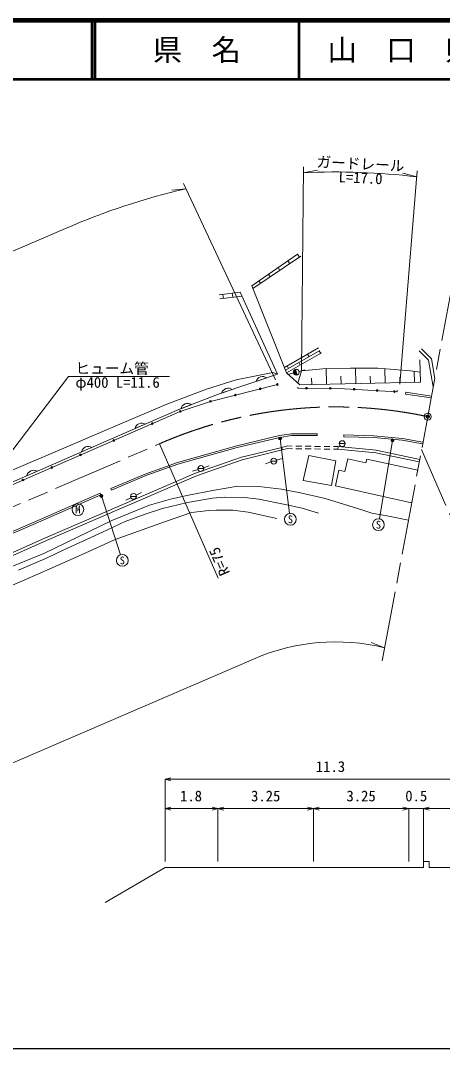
# Model space of a CAD drawing. Units: millimetres, scale not verified, with parts at other scales. Extents: x 40000 to 680000, y 20000 to 380000.
# Drawn here: x 285581 to 357460, y 205000 to 380000 of the extents above; entities that cross this region are included whole.
import ezdxf
from ezdxf.enums import TextEntityAlignment as Align

# ---------------------------------------------------------------- set-up
doc = ezdxf.new("R2010")
doc.units = ezdxf.units.MM
doc.header["$LTSCALE"] = 1000
doc.header["$PDMODE"] = 32
doc.header["$PDSIZE"] = 500
doc.linetypes.add('CHAIN', pattern=[18.5, 12, -1.5, 3.5, -1.5])
for name, color, linetype, lineweight in [('M-BGD', 7, 'Continuous', 13), ('M-BGD-EXST', 7, 'Continuous', 13), ('M-BMK', 2, 'CHAIN', 13), ('M-BMK-SRVR', 3, 'Continuous', 13), ('M-STR-HTXT', 7, 'Continuous', 13), ('M-STR-STRC', 7, 'Continuous', 13), ('M-TTL', 2, 'Continuous', 140), ('M-TTL-BAND', 7, 'Continuous', 25), ('M-TTL-LINE', 7, 'Continuous', 50)]:
    doc.layers.add(name, color=color, linetype=linetype, lineweight=lineweight)
doc.layers.add('M-OTRS', color=6, linetype='Continuous')
doc.layers.add('M-TTL-TXT', color=7, linetype='Continuous')
doc.styles.add('ＭＳ ゴシック', font='')
doc.styles.get('ＭＳ ゴシック').set_extended_font_data('MS Gothic')

msp = doc.modelspace()

# ---------------------------------------------------------------- hatches: boundary and pattern name
at = {"layer": 'M-BGD'}
for points in [[(332427, 320621, 0.41421), (332072, 320009, 0.41421), (332684, 319655)], [(326271, 317305, -1), (326571, 317305, -0.41421), (326421, 317155, -0.41421)], [(329184, 318038, -1), (329484, 318038, -0.41421), (329334, 317888, -0.41421)], [(334168, 317404, -1), (334468, 317404, -0.41421), (334318, 317254, -0.41421)], [(338188, 317380, -1), (338488, 317380, -0.41421), (338338, 317230, -0.41421)], [(342283, 317223, -1), (342583, 317223, -0.41421), (342433, 317073, -0.41421)], [(346193, 317001, -1), (346493, 317001, -0.41421), (346343, 316851, -0.41421)], [(349114, 316836, -1), (349414, 316836, -0.41421), (349264, 316686, -0.41421)], [(317784, 315171, -1), (318084, 315171, -0.41421), (317934, 315021, -0.41421)], [(322025, 316237, -1), (322325, 316237, -0.41421), (322175, 316087, -0.41421)], [(312653, 313463, -1), (312953, 313463, -0.41421), (312803, 313313, -0.41421)], [(307881, 311383, -1), (308181, 311383, -0.41421), (308031, 311233, -0.41421)], [(301311, 308520, -1), (301611, 308520, -0.41421), (301461, 308370, -0.41421)], [(295649, 306053, -1), (295949, 306053, -0.41421), (295799, 305903, -0.41421)], [(290735, 303911, -1), (291035, 303911, -0.41421), (290885, 303761, -0.41421)], [(285838, 301777, -1), (286138, 301777, -0.41421), (285988, 301627, -0.41421)]]:
    msp.add_hatch(color=256, dxfattribs=at).paths.add_polyline_path(points)
at = {"layer": 'M-STR-HTXT'}
for points in [[(329643, 308649, -0.41421), (329601, 309000, -0.41421), (329952, 309041, -1)], [(348743, 308369, -1), (349153, 308656, -1)], [(299244, 298855, -1), (299476, 299298, -0.41421), (299582, 298961, -0.41421)]]:
    msp.add_hatch(color=256, dxfattribs=at).paths.add_polyline_path(points)

# ---------------------------------------------------------------- linework, layer by layer
at = {"layer": 'M-BGD'}
for p, q in [((325173, 334354), (333350, 339876)), ((332737, 340228), (333093, 339702)), ((329452, 337945), (329778, 337463)), ((331095, 339087), (331435, 338583)), ((327810, 336804), (328120, 336344)), ((326167, 335662), (326463, 335225)), ((323310, 333097), (319518, 332606)), ((320041, 333380), (320131, 332685)), ((321662, 333589), (321752, 332895)), ((330532, 320952), (336334, 324271)), ((330720, 320483), (336582, 323837)), ((336712, 323335), (336464, 323769)), ((330907, 320015), (336830, 323403)), ((334728, 322776), (334479, 323210)), ((331256, 320790), (331007, 321224)), ((332427, 320621), (332684, 319655)), ((332820, 318285), (333468, 320380)), ((333240, 321349), (332992, 321783)), ((333039, 320266), (334005, 320524)), ((337699, 318074), (337642, 320742)), ((342698, 318181), (342641, 320825)), ((347697, 318289), (347645, 320700)), ((352696, 318397), (352656, 320269)), ((325707, 318559), (327524, 319176)), ((332072, 320009), (331106, 319752)), ((335200, 318020), (335176, 319114)), ((340199, 318128), (340170, 319449)), ((345198, 318235), (345172, 319441)), ((350197, 318343), (350176, 319279)), ((319827, 316563), (321644, 317180)), ((312878, 313920), (314670, 314604)), ((305072, 310530), (306832, 311297)), ((295988, 306571), (297747, 307338)), ((331058, 307568), (330073, 307326)), ((330180, 306889), (330073, 307326)), ((331110, 307117), (330180, 306889)), ((331883, 307558), (331058, 307568)), ((331887, 307108), (331110, 307117)), ((333483, 307537), (332483, 307550)), ((333487, 307087), (332487, 307100)), ((335083, 307516), (334083, 307529)), ((335087, 307067), (334087, 307080)), ((336683, 307496), (335683, 307509)), ((336687, 307047), (335687, 307059)), ((338282, 307475), (337282, 307488)), ((338287, 307026), (337287, 307039)), ((339707, 307457), (338882, 307468)), ((339664, 307009), (338887, 307019)), ((339707, 307457), (339664, 307009)), ((339885, 307965), (340885, 307965)), ((328248, 304847), (327295, 304543)), ((328224, 304999), (329224, 304999)), ((329201, 305151), (330153, 305456)), ((286639, 302497), (288398, 303264)), ((315828, 303569), (314875, 303265)), ((315804, 303721), (316804, 303721)), ((316781, 303873), (317733, 304177)), ((305286, 299211), (306183, 299652)), ((304389, 298769), (303491, 298328)), ((304337, 298990), (305337, 298990))]:
    msp.add_line(p, q, dxfattribs=at)
for points in [[(332770, 340250), (324980, 334837), (330907, 320015), (333162, 317976), (353696, 318419), (353613, 322255)], [(329372, 319803), (323006, 333763), (319429, 333300)], [(355903, 317661), (355109, 322177), (353516, 323780)], [(356165, 319061), (355574, 322418), (353871, 324133)], [(333468, 320380), (337700, 320747), (341806, 320832), (346446, 320792), (352012, 320361), (353659, 320124)], [(281731, 302418), (294147, 307695), (302127, 311130), (310501, 314663), (317281, 317249), (322310, 318814), (328584, 320077), (329372, 319803), (319607, 316488), (312659, 313837), (252747, 287727)], [(62807, 272662), (84195, 270592), (137622, 267607), (184045, 269695), (196133, 270921), (213328, 274437), (232917, 280022), (252896, 287356), (312803, 313463), (317934, 315171), (329334, 318038)], [(332931, 317412), (339811, 317371), (349670, 316813)], [(330073, 307326), (323224, 305644), (315371, 302927), (289835, 291909), (265278, 280996)], [(265461, 280585), (290015, 291497), (315534, 302507), (323351, 305212), (330180, 306889)], [(339664, 307009), (346097, 306392), (353516, 304854)], [(353594, 305297), (346164, 306838), (339707, 307457)], [(352207, 297872), (339238, 300764), (339818, 303435), (340848, 303221), (341333, 305368), (344416, 304686), (344548, 305337), (353246, 303432)], [(277084, 284088), (282578, 286401), (289524, 289269), (301146, 294864), (305430, 296656), (307571, 297505), (311142, 298518), (313901, 299132), (318644, 300021), (322623, 300705), (326149, 300694), (330047, 300191), (333301, 299606), (337452, 298652), (343915, 296623), (345428, 296129), (347707, 295716), (351663, 294956)], [(285208, 286410), (289990, 288451), (292981, 289893), (299539, 292921), (303379, 294718), (306813, 295943), (309747, 296952), (314041, 297973), (318287, 298693), (320326, 298847), (323746, 298810), (326165, 298528), (330671, 297626), (333546, 296970), (336316, 296120)], [(226814, 259770), (243789, 266025), (249328, 268191), (263094, 273909), (270951, 277529), (278903, 281452), (281642, 282780), (286304, 284767), (290984, 286832), (296682, 289376), (301697, 291677), (310294, 294720), (314699, 296231), (317637, 296585), (318932, 296647), (321738, 296622), (324353, 296330), (329245, 295205)], [(373612, 245323), (369412, 239223), (369412, 241023), (368212, 241023), (366712, 235823), (355212, 235823), (355212, 236823), (354212, 236823), (354212, 235823), (310212, 235823), (300012, 229823)]]:
    msp.add_lwpolyline(points, dxfattribs=at)
msp.add_lwpolyline([(334667, 305971), (333747, 301683), (338533, 300846), (339268, 305050)], close=True, dxfattribs=at)
for centre, radius in [((332556, 320138), 500), ((326421, 317305), 150), ((329334, 318038), 150), ((334318, 317404), 150), ((338338, 317380), 150), ((342433, 317223), 150), ((346343, 317001), 150), ((349264, 316836), 150), ((317934, 315171), 150), ((322175, 316237), 150), ((312803, 313463), 150), ((308031, 311383), 150), ((301461, 308520), 150), ((340385, 307965), 500), ((295799, 306053), 150), ((328724, 304999), 500), ((290885, 303911), 150), ((316304, 303721), 500), ((285988, 301777), 150), ((304837, 298990), 500)]:
    msp.add_circle(centre, radius, dxfattribs=at)
for centre, radius, start, end in [((326838, 318213), 1182, 54.50638, 162.99154), ((326838, 318213), 1182, 54.50638, 162.99154), ((320958, 316217), 1182, 54.50638, 162.99154), ((320958, 316217), 1182, 54.50638, 162.99154), ((332910, 317526), 116, 161.46795, 280.49757), ((349631, 316922), 116, 289.93332, 48.96294), ((314020, 313617), 1182, 56.64598, 165.13113), ((314020, 313617), 1182, 56.64598, 165.13113), ((306228, 310280), 1182, 59.3048, 167.78996), ((306228, 310280), 1182, 59.3048, 167.78996), ((297144, 306321), 1182, 59.3048, 167.78996), ((297144, 306321), 1182, 59.3048, 167.78996), ((287795, 302247), 1182, 59.3048, 167.78996), ((287795, 302247), 1182, 59.3048, 167.78996)]:
    msp.add_arc(centre, radius, start, end, dxfattribs=at)
at = {"layer": 'M-BGD-EXST'}
msp.add_circle((295349, 296740), 1000, dxfattribs=at)
at = {"layer": 'M-BMK'}
for p, q in [((347183, 270969), (360152, 340413)), ((257544, 285700), (309240, 307940)), ((380069, 246505), (353911, 306995))]:
    msp.add_line(p, q, dxfattribs=at)
msp.add_arc((339282, 239220), 75000, 77.94075, 113.61355, dxfattribs=at)
at = {"layer": 'M-BMK-SRVR'}
msp.add_circle((354951, 312565), 600, dxfattribs=at)
at = {"layer": 'M-OTRS'}
msp.add_point((354951, 312565), dxfattribs=at)
msp.add_point((354951, 312565), dxfattribs=at)
at = {"layer": 'M-STR-HTXT'}
for p, q in [((333468, 320380), (333767, 355088)), ((333757, 354087), (336169, 354542)), ((350216, 318117), (353158, 354387)), ((353078, 353389), (350704, 354017)), ((329039, 318821), (313345, 352283)), ((313779, 351356), (311333, 351149)), ((293217, 344590), (241574, 322374)), ((277495, 298076), (293768, 319390)), ((293768, 319390), (310940, 319390)), ((329797, 308845), (331425, 296075)), ((348948, 308512), (346717, 295148)), ((309240, 307940), (319231, 285085)), ((299360, 299076), (302613, 289040)), ((347602, 273216), (345315, 274108)), ((325262, 271289), (273513, 249026)), ((310212, 250823), (311212, 251089)), ((310212, 236823), (310212, 250833)), ((310212, 250823), (366712, 250823)), ((310212, 250823), (311212, 250556)), ((310212, 245823), (311212, 246089)), ((310212, 245823), (319212, 245823)), ((310212, 245823), (311212, 245556)), ((319212, 245823), (318212, 246089)), ((319212, 245823), (318212, 245556)), ((319212, 245823), (320212, 246089)), ((319212, 236823), (319212, 245833)), ((319212, 245823), (335462, 245823)), ((319212, 245823), (320212, 245556)), ((335462, 245823), (334462, 246089)), ((335462, 245823), (334462, 245556)), ((335462, 245823), (336462, 246089)), ((335462, 236823), (335462, 245833)), ((335462, 245823), (351712, 245823)), ((335462, 245823), (336462, 245556)), ((351712, 245823), (349712, 245823)), ((351712, 245823), (350712, 246089)), ((351712, 245823), (350712, 246089)), ((351712, 245823), (350712, 245556)), ((351712, 245823), (350712, 245556)), ((351712, 236823), (351712, 245833)), ((351712, 245823), (354212, 245823)), ((354212, 245823), (355212, 246089)), ((354212, 245823), (355212, 246089)), ((354212, 236823), (354212, 245833)), ((354212, 245823), (356212, 245823)), ((354212, 245823), (355212, 245556)), ((354212, 245823), (366712, 245823)), ((354212, 245823), (355212, 245556))]:
    msp.add_line(p, q, dxfattribs=at)
for centre in [(329797, 308845), (348948, 308512), (299360, 299076)]:
    msp.add_circle(centre, 250, dxfattribs=at)
for radius, start, end in [(115000, 83.11014, 92.75375), (115000, 102.81257, 113.61355), (35000, 76.24773, 113.61355)]:
    msp.add_arc((339282, 239220), radius, start, end, dxfattribs=at)
at = {"layer": 'M-STR-STRC'}
for p, q in [((351197, 316705), (351153, 316409)), ((351153, 316409), (355546, 315750)), ((351197, 316705), (355601, 316045)), ((336108, 309341), (336107, 309641)), ((340668, 309153), (340676, 309453)), ((299280, 299260), (299160, 299534)), ((301089, 300032), (300972, 300308))]:
    msp.add_line(p, q, dxfattribs=at)
for points in [[(300972, 300308), (306820, 302800), (312311, 304763), (322418, 307595), (329703, 309336), (331717, 309633), (336107, 309641)], [(301089, 300032), (306930, 302520), (312402, 304477), (322493, 307304), (329760, 309041), (331739, 309333), (336108, 309341)], [(340668, 309153), (345750, 309009), (350612, 308559), (354082, 307911)], [(340676, 309453), (345768, 309309), (350654, 308857), (354137, 308206)], [(180837, 261923), (188711, 262512), (197133, 263768), (205304, 265255), (211811, 266676), (223834, 269636), (235085, 273062), (251041, 278735), (268866, 286343), (288923, 295054), (299160, 299534)], [(180860, 261624), (188744, 262213), (197182, 263472), (205363, 264961), (211879, 266384), (223914, 269347), (235179, 272777), (251150, 278456), (268985, 286068), (289043, 294779), (299280, 299260)]]:
    msp.add_lwpolyline(points, dxfattribs=at)
for centre in [(331552, 295083), (346553, 294162), (302922, 288089)]:
    msp.add_circle(centre, 1000, dxfattribs=at)
at = {"layer": 'M-TTL'}
msp.add_line((680000, 380000), (40000, 380000), dxfattribs=at)
at = {"layer": 'M-TTL-BAND'}
msp.add_line((40000, 205000), (579000, 205000), dxfattribs=at)
at = {"layer": 'M-TTL-LINE'}
for p, q in [((297750, 380000), (297750, 370000)), ((298250, 380000), (298250, 370000)), ((333000, 380000), (333000, 370000)), ((40000, 370000), (680000, 370000))]:
    msp.add_line(p, q, dxfattribs=at)

# ---------------------------------------------------------------- texts
at = {"layer": 'M-BGD-EXST', "style": 'ＭＳ ゴシック'}
msp.add_text('M', height=1320, dxfattribs=at).set_placement((295349, 296740), align=Align.MIDDLE_CENTER)
at = {"layer": 'M-STR-HTXT', "style": 'ＭＳ ゴシック'}
msp.add_text('ガードレール', height=1833, rotation=357.261, dxfattribs=at).set_placement((343424, 354145), align=Align.BOTTOM_CENTER)
msp.add_text('L=17.0', height=1833, rotation=357.261, dxfattribs=at).set_placement((343553, 354140), align=Align.TOP_CENTER)
msp.add_text('ヒューム管', height=1833, dxfattribs=at).set_placement((294933, 319315), align=Align.BOTTOM_LEFT)
msp.add_text('φ400 L=11.6', height=1833, dxfattribs=at).set_placement((294933, 319315), align=Align.TOP_LEFT)
msp.add_text('R=75', height=1833, rotation=113.614, dxfattribs=at).set_placement((319598, 285245), align=Align.TOP_LEFT)
for s, p in [('11.3', (338387, 252986)), ('1.8', (314627, 247986)), ('3.25', (327351, 247986)), ('3.25', (343601, 247986)), ('0.5', (352998, 247986))]:
    msp.add_text(s, height=1833, dxfattribs=at).set_placement(p, align=Align.MIDDLE_CENTER)
at = {"layer": 'M-STR-STRC', "style": 'ＭＳ ゴシック'}
for p in [(331552, 295083), (346553, 294162), (302922, 288089)]:
    msp.add_text('S', height=1320, dxfattribs=at).set_placement(p, align=Align.MIDDLE_CENTER)
at = {"layer": 'M-TTL-TXT', "style": 'ＭＳ ゴシック'}
for s, p in [('県\u3000名', (315625, 375000)), ('山\u3000口\u3000県', (350375, 375000))]:
    msp.add_text(s, height=3666, dxfattribs=at).set_placement(p, align=Align.MIDDLE_CENTER)

doc.saveas('drawing.dxf')
